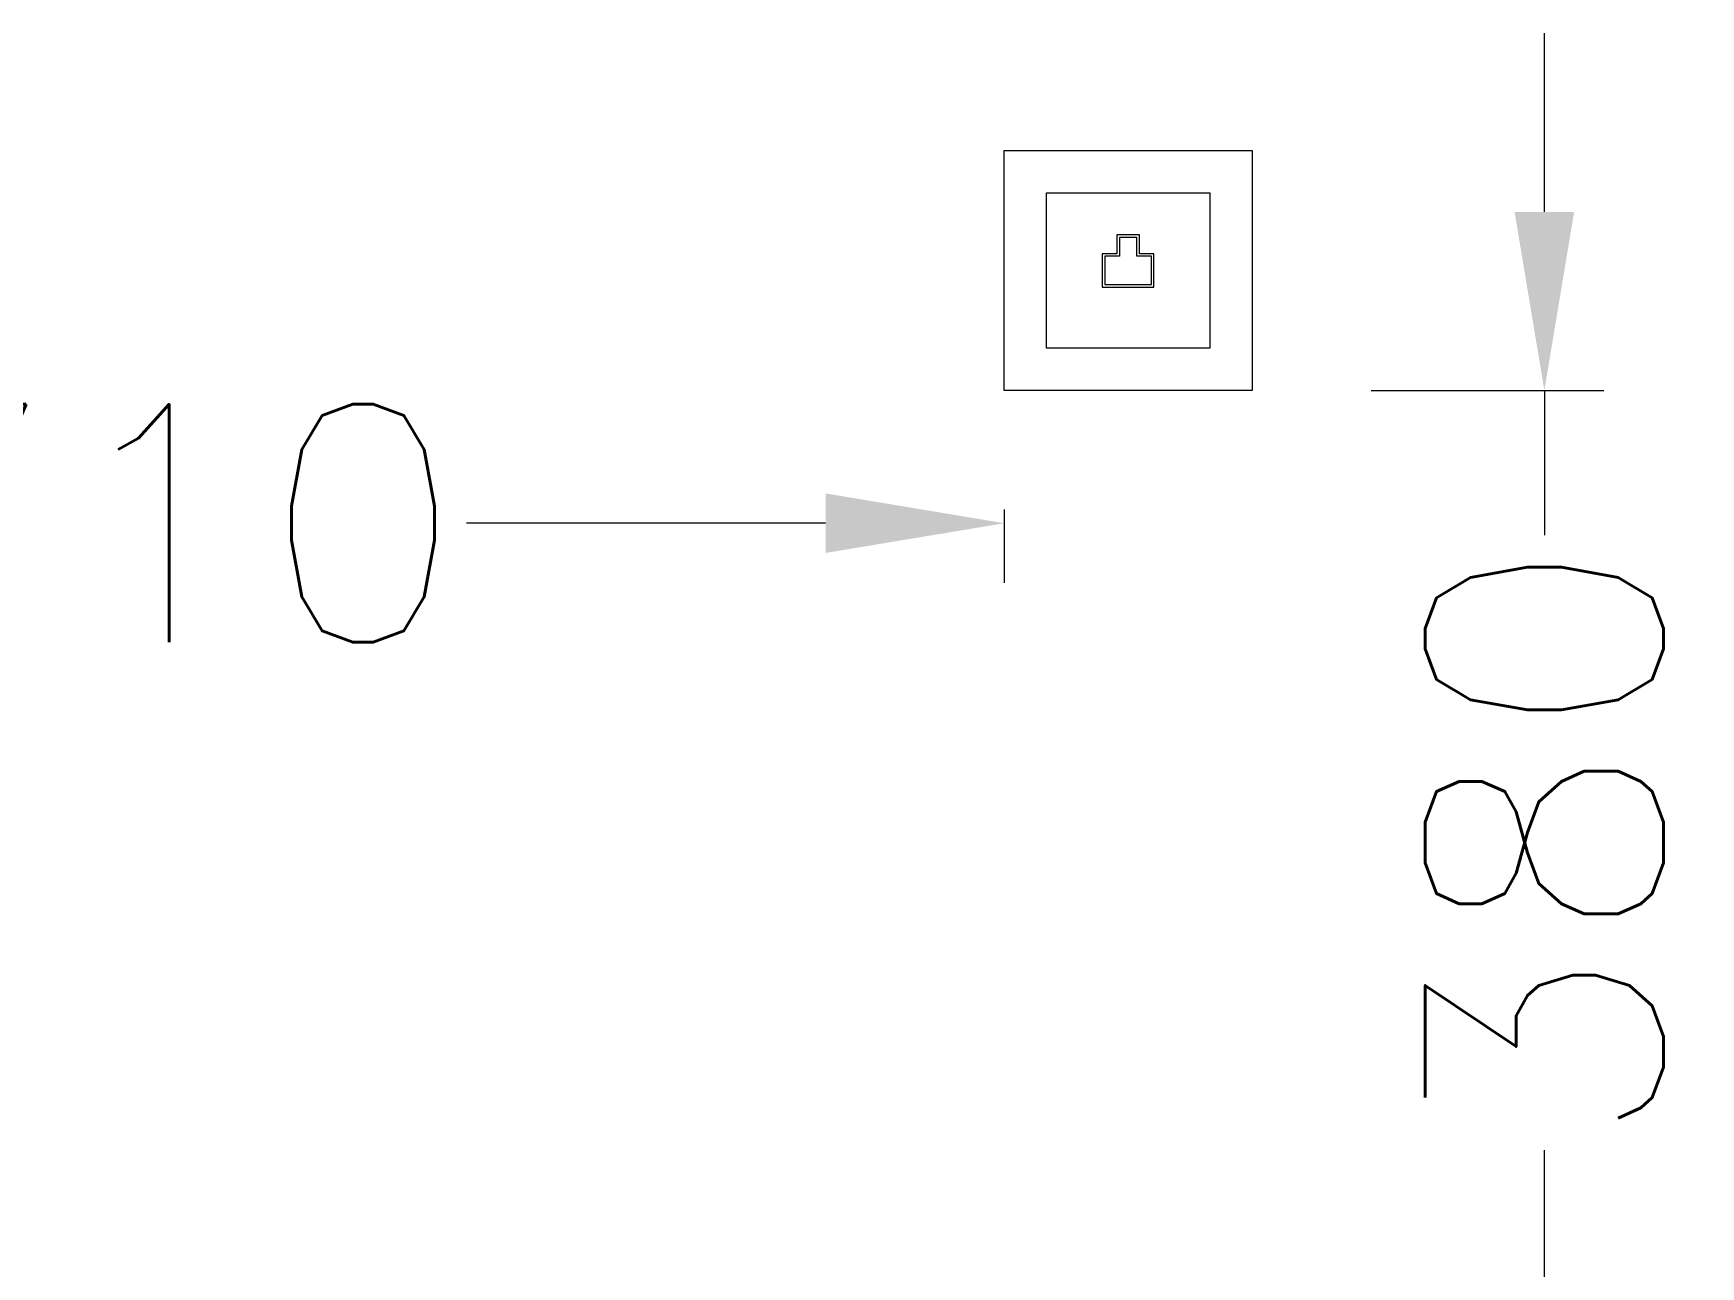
# Model space of a CAD drawing. Header units: millimetres. Extents: x 3552052 to 4144896, y -707811 to -630695.
# Drawn here: x 3663425 to 3664125, y -694547 to -694029 of the extents above; entities that cross this region are included whole.
import ezdxf

# ---------------------------------------------------------------- set-up
doc = ezdxf.new("R2010")
doc.units = ezdxf.units.MM
doc.header["$LTSCALE"] = 6
doc.header["$MEASUREMENT"] = 0
doc.layers.get('Defpoints').update_dxf_attribs({"linetype": 'CONTINUOUS', "lineweight": 0})
doc.layers.add('ELE-4M UPS P.SB', color=3, linetype='CONTINUOUS', lineweight=0)
doc.layers.add('ELE.LAN POINT', color=3, linetype='CONTINUOUS', lineweight=0)
doc.styles.add('ROMANS', font='romans.shx')
doc.dimstyles.new('AEPL1', dxfattribs={"dimtxt": 100, "dimasz": 75, "dimexe": 25, "dimexo": 50, "dimtad": 0, "dimdec": 0, "dimtxsty": 'ROMANS', "dimcen": 2.5, "dimclrd": 7, "dimclre": 7, "dimclrt": 7, "dimadec": 0, "dimazin": 0, "dimtfac": 1, "dimtdec": 0, "dimtmove": 0, "dimatfit": 3, "dimfxl": 1, "dimlwd": 0, "dimlwe": 0, "dimarcsym": 0})

# ---------------------------------------------------------------- blocks, each defined once
blk = doc.blocks.new('Voice')
at = {"layer": 'ELE.LAN POINT', "color": 6}
for points in [[(0, -31.84), (127.87, -31.84), (127.87, 92), (0, 92)], [(21.86, -9.98), (106.01, -9.98), (106.01, 70.14), (21.86, 70.14)], [(77.27, 21.44), (69.73, 21.44), (69.73, 11.7), (58.14, 11.7), (58.14, 21.44), (50.61, 21.44), (50.61, 38.72), (77.27, 38.72)], [(75.92, 22.79), (68.38, 22.79), (68.38, 13.05), (59.49, 13.05), (59.49, 22.79), (51.95, 22.79), (51.95, 37.38), (75.92, 37.38)]]:
    blk.add_lwpolyline(points, close=True, dxfattribs=at)
blk = doc.blocks.new('*D161')
at = {"layer": 'Defpoints', "color": 0, "transparency": 16777216}
for p in [(3663122.45, -694178.94), (3663832.45, -694178.94), (3663832.45, -694234.76)]:
    blk.add_point(p, dxfattribs=at)
at = {"layer": 'ELE-4M UPS P.SB', "color": 7, "lineweight": 0, "transparency": 16777216}
for p, q in [((3663122.45, -694228.94), (3663122.45, -694259.76)), ((3663832.45, -694228.94), (3663832.45, -694259.76)), ((3663197.45, -694234.76), (3663348.25, -694234.76)), ((3663757.45, -694234.76), (3663606.65, -694234.76))]:
    blk.add_line(p, q, dxfattribs=at)
at = {"layer": 'ELE-4M UPS P.SB', "color": 7, "transparency": 16777216}
for points in [[(3663197.45, -694222.26), (3663197.45, -694247.26), (3663122.45, -694234.76)], [(3663757.45, -694222.26), (3663757.45, -694247.26), (3663832.45, -694234.76)]]:
    blk.add_solid(points, dxfattribs=at)
at = {"layer": 'ELE-4M UPS P.SB', "color": 7, "lineweight": -3, "transparency": 16777216, "insert": (3663477.45, -694234.76), "char_height": 100, "attachment_point": 5, "style": 'ROMANS'}
blk.add_mtext('710', dxfattribs=at)
blk = doc.blocks.new('*D162')
at = {"layer": 'Defpoints', "color": 0, "transparency": 16777216}
for p in [(3663936.49, -694178.94), (3663936.49, -694558.94), (3664059.24, -694558.94)]:
    blk.add_point(p, dxfattribs=at)
at = {"layer": 'ELE-4M UPS P.SB', "color": 7, "lineweight": 0, "transparency": 16777216}
for p, q in [((3664059.24, -694103.94), (3664059.24, -694028.94)), ((3663986.49, -694178.94), (3664084.24, -694178.94)), ((3664059.24, -694178.94), (3664059.24, -694239.75)), ((3664059.24, -694558.94), (3664059.24, -694498.14)), ((3663986.49, -694558.94), (3664084.24, -694558.94)), ((3664059.24, -694633.94), (3664059.24, -694708.94))]:
    blk.add_line(p, q, dxfattribs=at)
at = {"layer": 'ELE-4M UPS P.SB', "color": 7, "transparency": 16777216}
for points in [[(3664046.74, -694103.94), (3664071.74, -694103.94), (3664059.24, -694178.94)], [(3664046.74, -694633.94), (3664071.74, -694633.94), (3664059.24, -694558.94)]]:
    blk.add_solid(points, dxfattribs=at)
at = {"layer": 'ELE-4M UPS P.SB', "color": 7, "lineweight": -3, "transparency": 16777216, "insert": (3664059.24, -694368.94), "char_height": 100, "attachment_point": 5, "rotation": 90, "style": 'ROMANS'}
blk.add_mtext('380', dxfattribs=at)

msp = doc.modelspace()

# ---------------------------------------------------------------- block references
at = {"layer": 'ELE.LAN POINT', "color": 7, "lineweight": 30, "xscale": -0.8135966191344682, "yscale": 0.8135966191344682, "zscale": 0.8135966191344682, "rotation": 180}
msp.add_blockref('Voice', (3663832.45, -694104.09), dxfattribs=at)

# ---------------------------------------------------------------- dimensions: what is measured, and where the dimension line sits
at = {"layer": 'ELE-4M UPS P.SB', "color": 0, "lineweight": -3}
dim = msp.add_linear_dim(base=(3664059.24, -694558.94), p1=(3663936.49, -694178.94), p2=(3663936.49, -694558.94), angle=90, dimstyle='AEPL1', dxfattribs=at)
dim.commit()
dim.dimension.update_dxf_attribs({"geometry": '*D162', "text_midpoint": (3664059.24, -694368.94)})
dim = msp.add_linear_dim(base=(3663832.45, -694234.76), p1=(3663122.45, -694178.94), p2=(3663832.45, -694178.94), dimstyle='AEPL1', dxfattribs=at)
dim.commit()
dim.dimension.update_dxf_attribs({"geometry": '*D161', "text_midpoint": (3663477.45, -694234.76)})

doc.saveas('drawing.dxf')
